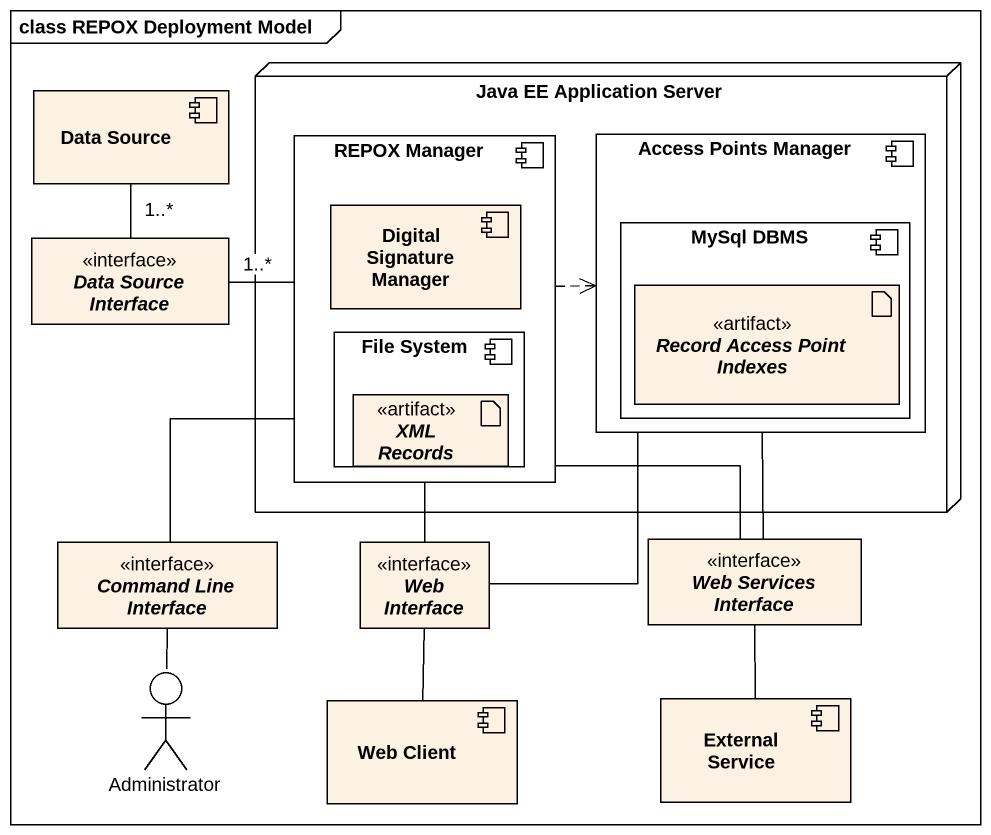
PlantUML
@startuml
mainframe class REPOX Deployment Model
allowmixing
hide circle
hide empty members
component "Data Source" as Data_Source
node "Java EE Application Server" as Java_EE_Application_Server {
  component "REPOX Manager" as REPOX_Manager {
    component "Digital Signature Manager" as Digital_Signature_Manager
    component "File System" as File_System {
      artifact "XML Records" as XML_Records <<artifact>>
    }
  }
  component "Access Points Manager" as Access_Points_Manager {
    component "MySql DBMS" as MySql_DBMS {
      artifact "Record Access Point Indexes" as Record_Access_Point_Indexes <<artifact>>
    }
  }
}
interface "Data Source Interface" as Data_Source_Interface <<interface>>
interface "Command Line Interface" as Command_Line_Interface <<interface>>
interface "Web Interface" as Web_Interface <<interface>>
interface "Web Services Interface" as Web_Services_Interface <<interface>>
actor Administrator
component "Web Client" as Web_Client
component "External Service" as External_Service
REPOX_Manager .right.> Access_Points_Manager
REPOX_Manager -left- "1..*" Data_Source_Interface
REPOX_Manager -- Command_Line_Interface
REPOX_Manager -- Web_Interface
REPOX_Manager -- Web_Services_Interface
Data_Source_Interface -up- "1..*" Data_Source
Command_Line_Interface -- Administrator
Web_Interface -up- Access_Points_Manager
Web_Interface -- Web_Client
Web_Services_Interface -up- Access_Points_Manager
Web_Services_Interface -- External_Service
@enduml
